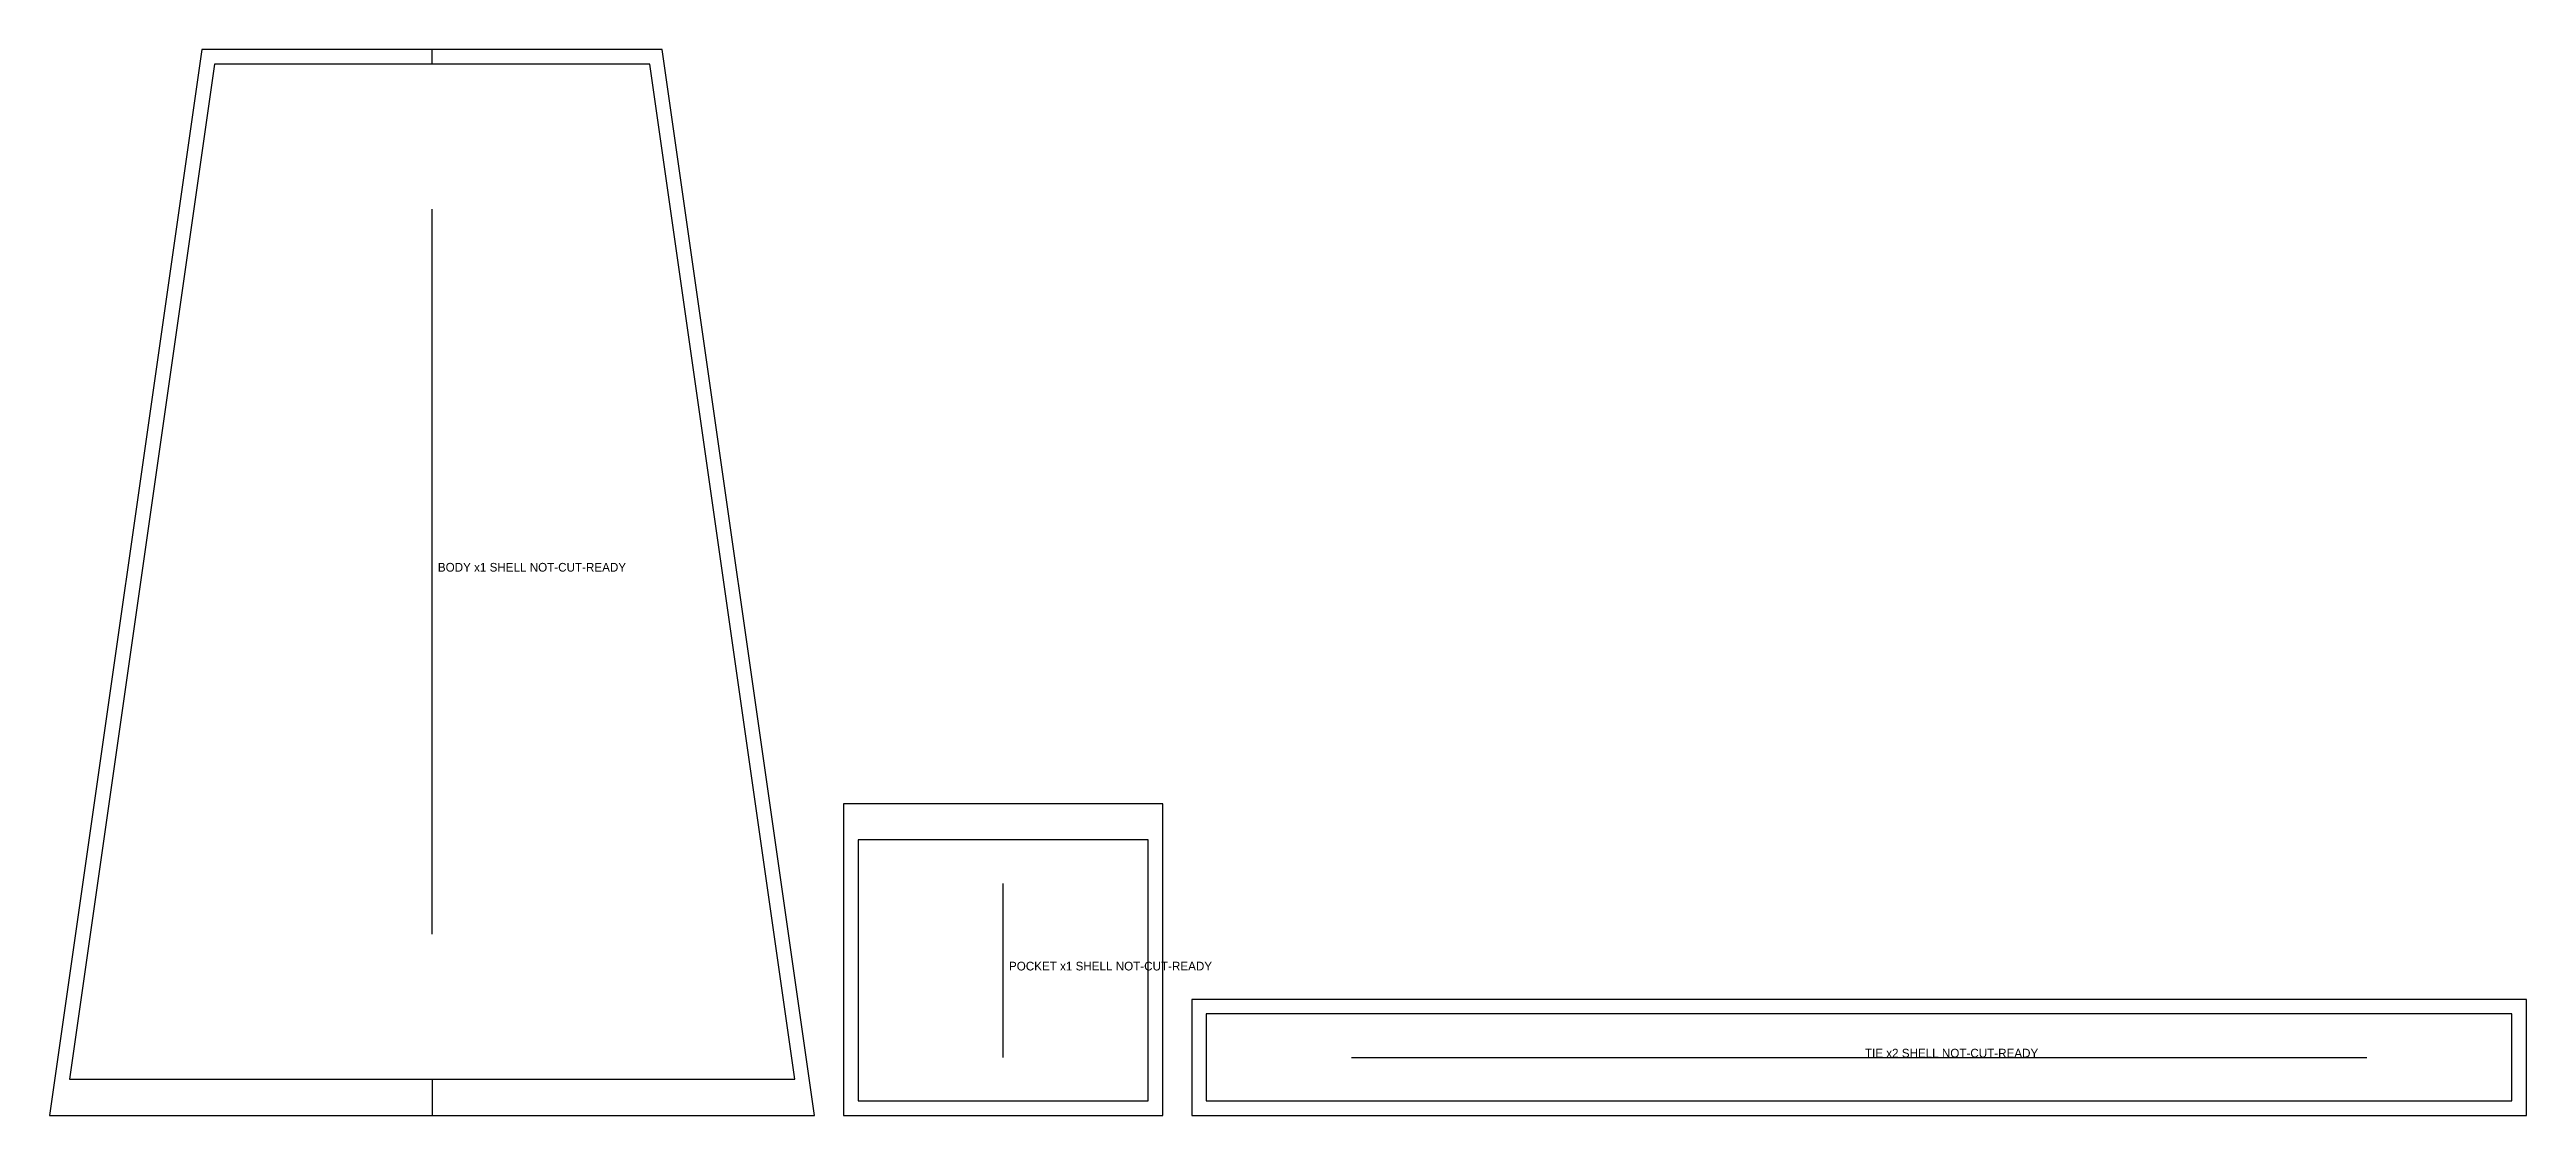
# Model space of a CAD drawing. Header units: millimetres. Extents: x 0 to 1707, y 0 to 735.
import ezdxf

# ---------------------------------------------------------------- set-up
doc = ezdxf.new("R2010")
doc.units = ezdxf.units.MM
for name, color, linetype in [('CUT', 7, 'CONTINUOUS'), ('GRAIN', 5, 'CONTINUOUS'), ('NOTCH', 1, 'CONTINUOUS'), ('SEW', 8, 'CONTINUOUS'), ('TEXT', 3, 'CONTINUOUS')]:
    doc.layers.add(name, color=color, linetype=linetype)

msp = doc.modelspace()

# ---------------------------------------------------------------- linework, layer by layer
at = {"layer": 'CUT'}
for points in [[(0, 0), (527.346, 0), (422.346, 735), (105, 735)], [(547.346, 0), (767.346, 0), (767.346, 215), (547.346, 215)], [(787.346, 0), (1707.346, 0), (1707.346, 80), (787.346, 80)]]:
    msp.add_lwpolyline(points, close=True, dxfattribs=at)
at = {"layer": 'GRAIN'}
for p, q in [((263.673, 125), (263.673, 625)), ((657.346, 40), (657.346, 160)), ((897.346, 40), (1597.346, 40))]:
    msp.add_line(p, q, dxfattribs=at)
at = {"layer": 'NOTCH'}
for p, q in [((263.673, 725), (263.673, 735)), ((263.673, 25), (263.673, 0))]:
    msp.add_line(p, q, dxfattribs=at)
at = {"layer": 'SEW'}
for points in [[(13.673, 25), (513.673, 25), (413.673, 725), (113.673, 725)], [(557.346, 10), (757.346, 10), (757.346, 190), (557.346, 190)], [(797.346, 10), (1697.346, 10), (1697.346, 70), (797.346, 70)]]:
    msp.add_lwpolyline(points, close=True, dxfattribs=at)

# ---------------------------------------------------------------- texts
at = {"layer": 'TEXT'}
for s, p in [('BODY x1 SHELL NOT-CUT-READY', (267.673, 375)), ('POCKET x1 SHELL NOT-CUT-READY', (661.346, 100)), ('TIE x2 SHELL NOT-CUT-READY', (1251.346, 40))]:
    msp.add_text(s, height=6, dxfattribs=at).set_placement(p)

doc.saveas('drawing.dxf')
